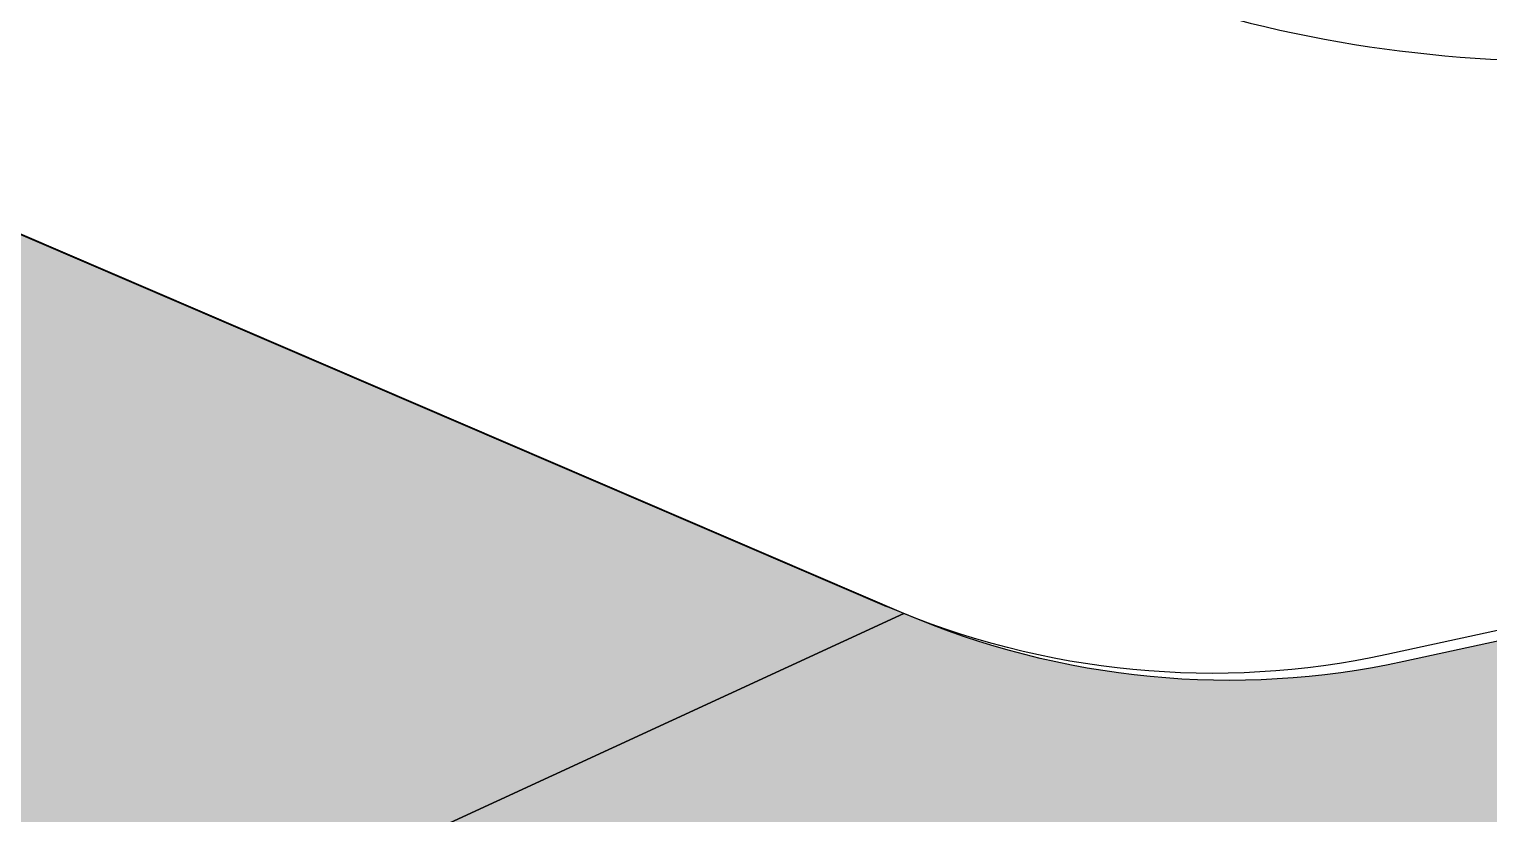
# Model space of a CAD drawing. Extents: x -14.2 to 52.3, y 3.7 to 90.9.
# Drawn here: x 4.705 to 8.247, y 27.693 to 29.597 of the extents above; entities that cross this region are included whole.
import ezdxf

# ---------------------------------------------------------------- set-up
doc = ezdxf.new("R2010")
doc.units = 0
for name, color, linetype in [('FOR_CONTROL', 2, 'Continuous'), ('limpo_PINI-PSG-PE-0102-LAZ-R00$0$PA_EXTE_1', 1, 'Continuous'), ('limpo_PINI-PSG-PE-0102-LAZ-R00$0$PA_EXTE_3', 3, 'Continuous'), ('limpo_PINI-PSG-PE-0102-LAZ-R00$0$PA_PISO_1', 11, 'Continuous'), ('XR_ARQT', 7, 'Continuous')]:
    doc.layers.add(name, color=color, linetype=linetype)
doc.layers.add('PA_VEGE_AUX2', color=6, linetype='Continuous', plot=False)
doc.layers.add('PA_VEGE_FOR_CLFLVD', color=7, linetype='Continuous', true_color=0x4e79a6)
doc.layers.add('PA_VEGE_FOR_DIEN', color=7, linetype='Continuous', lineweight=0, true_color=0xf6e26f)

# ---------------------------------------------------------------- blocks, each defined once
blk = doc.blocks.new('limpo_PINI-PSG-PE-0102-LAZ-R00')
at = {"layer": 'limpo_PINI-PSG-PE-0102-LAZ-R00$0$PA_EXTE_1'}
for points in [[(4.994984180468868, 25.8542924348945), (4.993484260829298, 25.86777535072603, 0.3821237555456981), (0.9384986659880409, 29.49667466836084), (-9.590897690729115, 29.49667466836087)], [(4.956921333403519, 25.74421567067631), (4.943790809912127, 25.8622471560892, 0.3821237555456984), (0.9384986659880418, 29.44667466836084), (-9.590897690729115, 29.44667466836088)]]:
    blk.add_lwpolyline(points, format="xyb", dxfattribs=at)
at = {"layer": 'limpo_PINI-PSG-PE-0102-LAZ-R00$0$PA_EXTE_3'}
blk.add_lwpolyline([(-6.830897690729113, 30.12167466836081), (-6.830897690729113, 29.57167466836086), (1.002364343794504, 29.57167466836083, -0.380245224274439), (5.053379563935465, 25.97019055355436, -0.1531801287073916), (5.484150721675237, 26.34847170504464, -0.05135231845461264), (6.200871258896051, 26.63480315547363, -0.01985786056693518), (9.339765754052713, 27.3537090798965), (10.68896945769017, 27.64190738622924), (10.42478953059854, 28.18774906552797, 0.3463695001600208), (9.86868876508693, 28.45855234956494), (8.041186462910261, 28.0619480758721, -0.1561362602555584), (6.827444847312432, 28.17890672939174), (-2.798764884455749, 32.31519822789124, 0.3284251371073352), (-3.953654568017672, 32.0462298143226), (-5.299559249290085, 30.47187075314994, -0.2192842259105381), (-6.059661131787839, 30.12167466836081)], format="xyb", close=True, dxfattribs=at)
blk.add_lwpolyline([(-2.798764884455748, 32.31519822789124), (6.827444847312433, 28.17890672939173)], dxfattribs=at)
blk.add_lwpolyline([(4.924607525155452, 25.35634666519787), (4.869250633536369, 25.85395486413396, 0.3821237555456982), (0.9384986659880425, 29.37167466836084), (-9.590897690729115, 29.37167466836087)], format="xyb", dxfattribs=at)
at = {"layer": 'limpo_PINI-PSG-PE-0102-LAZ-R00$0$PA_PISO_1'}
blk.add_lwpolyline([(0.8992423965078697, 41.11005335669973), (-2.999833508586352, 41.11005335669976, 0.3673786917940777), (-4.13518055057435, 40.14524544997599), (-4.633089895098878, 37.50534481748199, 0.330982659068189), (-3.588960355917307, 35.3594563320064), (7.015256812574025, 29.85654239309063, 0.1906532586110668), (9.32120919894807, 29.62075626169032), (20.05545776653276, 32.64810928305514)], format="xyb", dxfattribs=at)

msp = doc.modelspace()

# ---------------------------------------------------------------- hatches: boundary and pattern name
at = {"layer": 'PA_VEGE_FOR_CLFLVD'}
h = msp.add_hatch(color=256, dxfattribs=at)
h.dxf.hatch_style = 1
edge = h.paths.add_edge_path()
edge.add_line((2.227435911981868, 30.15548716784169), (1.691764435867456, 30.08623995685169))
edge.add_arc((1.973906705972902, 29.09680220441078), 1.028878674351633, 105.9157196465301, 126.7213149069633)
edge.add_arc((1.960882713968397, 29.12313282242063), 1.000000000000006, 127.0252285469963, 147.6264313990299)
edge.add_line((1.116307693411247, 29.65857005931297), (1.060951662791907, 29.57125390444552))
edge.add_arc((1.002364343794477, 25.49260459524513), 4.079070073115697, 24.75732667441008, 89.17703754128672, ccw=False)
edge.add_line((4.70652557909954, 27.20082068352301), (6.827444847312415, 28.17890672939174))
edge.add_line((6.827444847312415, 28.17890672939174), (2.227435911981868, 30.15548716784169))
at = {"layer": 'PA_VEGE_FOR_DIEN'}
h = msp.add_hatch(color=256, dxfattribs=at)
h.dxf.hatch_style = 1
edge = h.paths.add_edge_path()
edge.add_line((10.68896945769018, 27.64190738622925), (10.42478953059852, 28.18774906552799))
edge.add_arc((9.97473026845429, 27.96992652179527), 0.5000000000000038, 25.82634889883926, 102.2444497549628)
edge.add_line((9.868688765086915, 28.45855234956494), (8.041186462910256, 28.0619480758721))
edge.add_arc((7.61702044944076, 30.01645138695074), 1.999999999999992, 246.7472595835336, 282.244449754963, ccw=False)
edge.add_line((6.827444847312421, 28.17890672939174), (4.70652557909954, 27.20082068352301))
edge.add_arc((1.002364343794459, 25.49260459524517), 4.079070073115695, 6.723730140833425, 24.757326674409512, ccw=False)
edge.add_arc((5.871658462314584, 25.47278078912164), 0.9575995140378634, 113.8701840016133, 148.7057057161034, ccw=False)
edge.add_arc((7.232790853169563, 23.01160710623833), 3.767281202702994, 105.89744101687299, 117.6561965544746, ccw=False)
edge.add_arc((16.81739626821917, -12.50718853433045), 40.55620934848665, 100.62480987692499, 105.175298204006, ccw=False)
edge.add_line((9.339765754051765, 27.3537090798963), (10.68896945769018, 27.64190738622925))

# ---------------------------------------------------------------- linework, layer by layer
at = {"layer": 'FOR_CONTROL'}
for points in [[(2.227435911981874, 30.1554871678417), (1.691764435867471, 30.08623995685169, 0.09103174545240353), (1.358716093013669, 29.92150326313595, 0.09013259768903704), (1.116307693411259, 29.65857005931299), (1.060951662791908, 29.57125390444552, -0.2887283410446305), (4.706525579099539, 27.20082068352301), (6.827444847312419, 28.17890672939174)], [(2.227435911981868, 30.15548716784169), (1.691764435867456, 30.08623995685169, 0.09103174545233114), (1.358716093013894, 29.92150326313612, 0.0901325976891136), (1.116307693411247, 29.65857005931297), (1.060951662791907, 29.57125390444552, -0.2887283410446306), (4.70652557909954, 27.20082068352301), (6.827444847312415, 28.17890672939174)], [(10.68896945769018, 27.64190738622925), (10.42478953059852, 28.18774906552798, 0.3463695001600131), (9.868688765086914, 28.45855234956494), (8.041186462910247, 28.0619480758721, -0.1561362602555585), (6.827444847312422, 28.17890672939174), (4.70652557909954, 27.20082068352301, -0.0788492090475422), (5.053379563935461, 25.97019055355435, -0.1531801287074258), (5.484150721675338, 26.3484717050447, -0.05135231845509199), (6.200871258903131, 26.63480315547556, -0.01985786056688605), (9.339765754052083, 27.35370907989638)], [(10.68896945769018, 27.64190738622925), (10.42478953059852, 28.18774906552799, 0.346369500160011), (9.868688765086915, 28.45855234956494), (8.041186462910256, 28.0619480758721, -0.1561362602555598), (6.827444847312421, 28.17890672939174), (4.70652557909954, 27.20082068352301, -0.07884920904754295), (5.053379563935454, 25.97019055355434, -0.1531801287075658), (5.484150721675782, 26.34847170504493, -0.05135231845502872), (6.200871258902696, 26.63480315547544, -0.01985786056688682), (9.339765754051765, 27.3537090798963)]]:
    msp.add_lwpolyline(points, format="xyb", close=True, dxfattribs=at)
at = {"layer": 'PA_VEGE_AUX2'}
msp.add_lwpolyline([(-6.830897690729103, 30.12167466836081), (-6.830897690729103, 29.57167466836086), (1.002364343794483, 29.57167466836083, -0.3802452242744389), (5.053379563935465, 25.97019055355436, -0.1531801287073913), (5.484150721675235, 26.34847170504464, -0.05135231845461265), (6.200871258896058, 26.63480315547364, -0.01985786056693517), (9.339765754052706, 27.3537090798965), (10.68896945769018, 27.64190738622924), (10.42478953059853, 28.18774906552797, 0.3463695001600199), (9.868688765086915, 28.45855234956494), (8.041186462910247, 28.0619480758721, -0.1561362602555586), (6.827444847312421, 28.17890672939174), (-2.79876488445575, 32.31519822789124, 0.3284251371073353), (-3.953654568017669, 32.0462298143226), (-5.29955924929007, 30.47187075314994, -0.219284225910538), (-6.059661131787834, 30.12167466836081)], format="xyb", close=True, dxfattribs=at)
msp.add_lwpolyline([(6.827444847312422, 28.17890672939174), (4.706525579099543, 27.20082068352301)], dxfattribs=at)

# ---------------------------------------------------------------- next in the draw order: block references
at = {"layer": 'XR_ARQT'}
msp.add_blockref('limpo_PINI-PSG-PE-0102-LAZ-R00', (-0.04176675143469311, 0.01701602956512716), dxfattribs=at)

doc.saveas('drawing.dxf')
